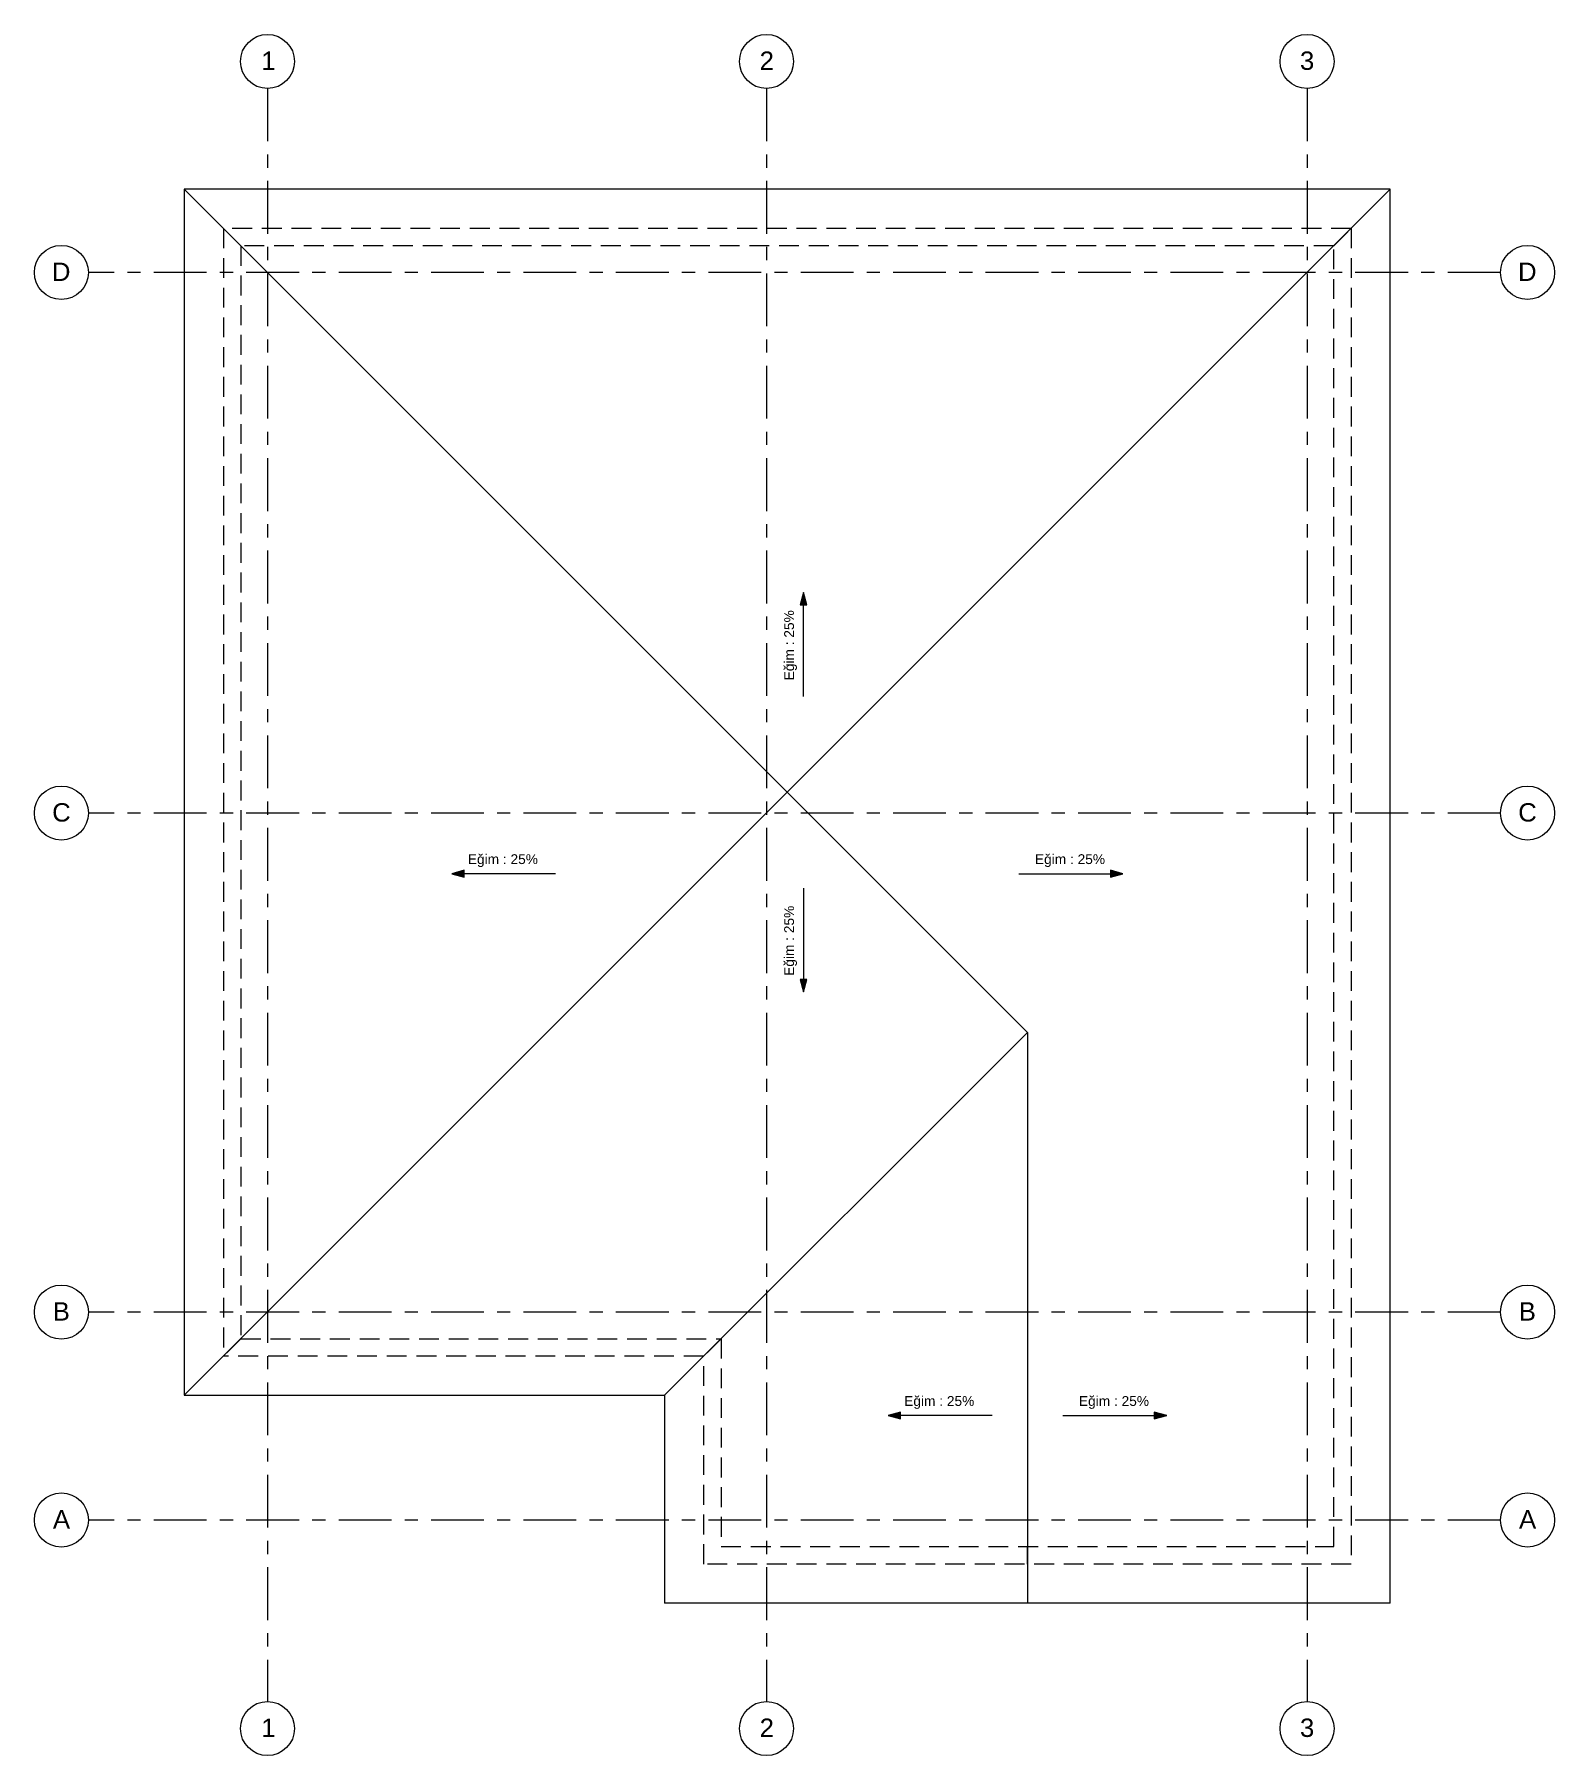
# Model space of a CAD drawing. Header units: centimetres. Extents: x -1798 to 30, y -905 to 1164.
import ezdxf

# ---------------------------------------------------------------- set-up
doc = ezdxf.new("R2010")
doc.units = ezdxf.units.CM
doc.linetypes.add('Grid Line', pattern=[2.2225, 1.27, -0.3175, 0.3175, -0.3175])
doc.linetypes.add('Hidden', pattern=[0.714375, 0.47625, -0.238125])
for name, color, linetype, lineweight in [('A-ROOF', 132, 'Continuous', 18), ('A-WALL', 113, 'Continuous', 18), ('G-ANNO-DIMS', 111, 'Continuous', 9), ('S-GRID', 1, 'Continuous', 9), ('S-GRID-IDEN', 1, 'Continuous', 9)]:
    doc.layers.add(name, color=color, linetype=linetype, lineweight=lineweight)
doc.styles.add('Arial', font='arial.ttf', dxfattribs={"height": 22.129491})
doc.styles.add('Arial_1', font='arial.ttf', dxfattribs={"height": 11.802395})

msp = doc.modelspace()

# ---------------------------------------------------------------- hatches: boundary and pattern name
at = {"layer": 'G-ANNO-DIMS', "ltscale": 50}
for points in [[(-873.2, 493), (-877.2, 478), (-869.2, 478)], [(-1296.4, 154.9), (-1281.4, 150.9), (-1281.4, 159)], [(-489.4, 154.9), (-504.4, 159), (-504.4, 150.9)], [(-873.2, 12.7), (-869.2, 27.7), (-877.2, 27.7)], [(-771.7, -496.6), (-756.7, -500.6), (-756.7, -492.5)], [(-436.6, -496.6), (-451.6, -492.5), (-451.6, -500.6)]]:
    msp.add_hatch(color=256, dxfattribs=at).paths.add_polyline_path(points, flags=0)

# ---------------------------------------------------------------- linework, layer by layer
at = {"layer": 'A-ROOF', "ltscale": 50}
for p, q in [((-167.9, 977.8), (-1617.9, -472.2)), ((-1617.9, 977.8), (-604.2, -35.9)), ((-1617.9, 977.8), (-1617.9, -472.2)), ((-167.9, 977.8), (-1617.9, 977.8)), ((-167.9, -722.2), (-167.9, 977.8)), ((-604.2, -35.9), (-1040.4, -472.2)), ((-604.2, -35.9), (-604.2, -722.2)), ((-1617.9, -472.2), (-1040.4, -472.2)), ((-1040.4, -472.2), (-1040.4, -722.2)), ((-167.9, -722.2), (-1040.4, -722.2))]:
    msp.add_line(p, q, dxfattribs=at)
at = {"layer": 'A-WALL', "linetype": 'Hidden', "ltscale": 50}
for p, q in [((-1570.9, 930.8), (-1570.9, -425.2)), ((-1549.9, 909.8), (-1570.9, 930.8)), ((-214.9, 930.8), (-1570.9, 930.8)), ((-235.9, 909.8), (-214.9, 930.8)), ((-214.9, 930.8), (-214.9, -675.2)), ((-1549.9, 909.8), (-1549.9, -404.2)), ((-235.9, 909.8), (-1549.9, 909.8)), ((-235.9, -654.2), (-235.9, 909.8)), ((-1549.9, -404.2), (-1570.9, -425.2)), ((-1549.9, -404.2), (-972.4, -404.2)), ((-972.4, -404.2), (-993.4, -425.2)), ((-972.4, -404.2), (-972.4, -654.2)), ((-993.4, -425.2), (-1570.9, -425.2)), ((-993.4, -675.2), (-993.4, -425.2)), ((-972.4, -654.2), (-235.9, -654.2)), ((-604.2, -675.2), (-604.2, -654.2)), ((-214.9, -675.2), (-993.4, -675.2))]:
    msp.add_line(p, q, dxfattribs=at)
at = {"layer": 'G-ANNO-DIMS', "ltscale": 50}
for p, q in [((-873.2, 493), (-877.2, 478)), ((-877.2, 478), (-869.2, 478)), ((-869.2, 478), (-873.2, 493)), ((-873.2, 368), (-873.2, 493)), ((-1281.4, 159), (-1296.4, 154.9)), ((-1296.4, 154.9), (-1281.4, 150.9)), ((-1171.4, 154.9), (-1296.4, 154.9)), ((-1281.4, 150.9), (-1281.4, 159)), ((-614.4, 154.9), (-489.4, 154.9)), ((-489.4, 154.9), (-504.4, 159)), ((-504.4, 159), (-504.4, 150.9)), ((-504.4, 150.9), (-489.4, 154.9)), ((-873.2, 137.7), (-873.2, 12.7)), ((-869.2, 27.7), (-877.2, 27.7)), ((-877.2, 27.7), (-873.2, 12.7)), ((-873.2, 12.7), (-869.2, 27.7)), ((-756.7, -492.5), (-771.7, -496.6)), ((-771.7, -496.6), (-756.7, -500.6)), ((-646.7, -496.6), (-771.7, -496.6)), ((-756.7, -500.6), (-756.7, -492.5)), ((-561.6, -496.6), (-436.6, -496.6)), ((-436.6, -496.6), (-451.6, -492.5)), ((-451.6, -492.5), (-451.6, -500.6)), ((-451.6, -500.6), (-436.6, -496.6))]:
    msp.add_line(p, q, dxfattribs=at)
at = {"layer": 'S-GRID', "linetype": 'Grid Line', "ltscale": 50}
for p, q in [((-1517.9, 1099), (-1517.9, -840.4)), ((-917.9, 1099), (-917.9, -840.4)), ((-267.9, 1099), (-267.9, -840.4)), ((-35.3, 877.8), (-1733.2, 877.8)), ((-35.3, 227.8), (-1733.2, 227.8)), ((-35.3, -372.2), (-1733.2, -372.2)), ((-35.3, -622.2), (-1733.2, -622.2))]:
    msp.add_line(p, q, dxfattribs=at)
at = {"layer": 'S-GRID-IDEN', "ltscale": 50}
for centre in [(-1517.9, 1131.5), (-917.9, 1131.5), (-267.9, 1131.5), (-1765.7, 877.8), (-2.8, 877.8), (-1765.7, 227.8), (-2.8, 227.8), (-1765.7, -372.2), (-2.8, -372.2), (-1765.7, -622.2), (-2.8, -622.2), (-1517.9, -872.9), (-917.9, -872.9), (-267.9, -872.9)]:
    msp.add_circle(centre, 32.5, dxfattribs=at)

# ---------------------------------------------------------------- texts
at = {"layer": 'G-ANNO-DIMS', "ltscale": 50, "style": 'Arial_1'}
for rotation, p in [(90, (-884.8, 387.4)), (90, (-884.8, 32.1)), (360, (-752.3, -485))]:
    msp.add_text('Eğim : 25%%%', height=11.802, rotation=rotation, dxfattribs=at).set_placement(p)
for p in [(-1277, 166.5), (-595.1, 166.5), (-542.2, -485)]:
    msp.add_text('Eğim : 25%%%', height=11.802, dxfattribs=at).set_placement(p)
at = {"layer": 'S-GRID-IDEN', "ltscale": 50, "style": 'Arial'}
for s, p in [('1', (-1525.3, 1121.4)), ('2', (-926.1, 1121.4)), ('3', (-276.4, 1121.4)), ('D', (-1777.1, 867.6)), ('D', (-14.2, 867.6)), ('C', (-1776.8, 217.6)), ('C', (-14, 217.6)), ('B', (-1776.1, -382.4)), ('B', (-13.3, -382.4)), ('A', (-1775.9, -632.4)), ('A', (-13, -632.4)), ('1', (-1525.3, -883)), ('2', (-926.1, -883)), ('3', (-276.4, -883))]:
    msp.add_text(s, height=22.1, dxfattribs=at).set_placement(p)

doc.saveas('drawing.dxf')
